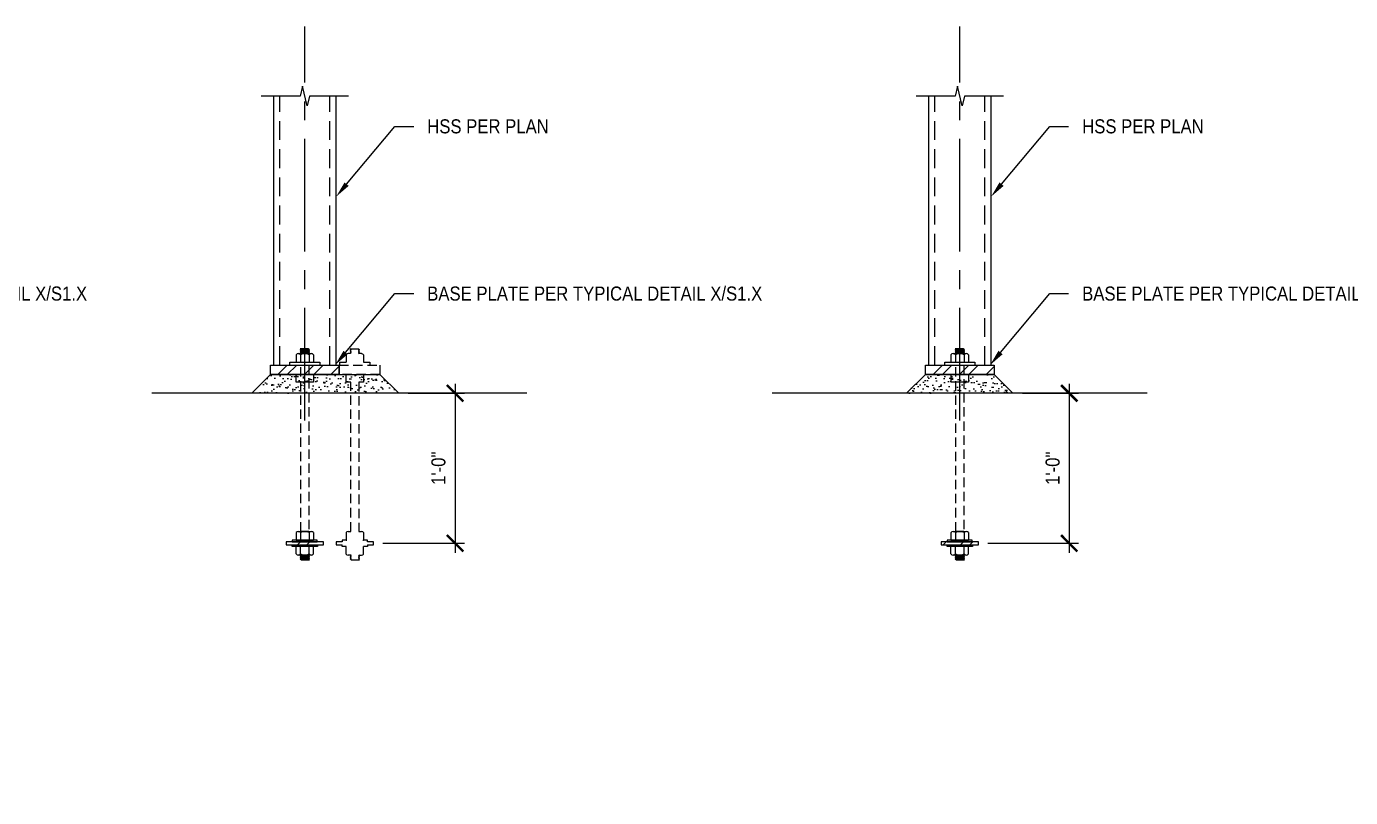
# Model space of a CAD drawing. Header units: inches. Extents: x -2661 to 42767, y -1222 to 9099.
# Drawn here: x 1583.3 to 1689.2, y 1379.8 to 1441.4 of the extents above; entities that cross this region are included whole.
import ezdxf
from ezdxf import colors
from ezdxf.entities.mleader import LeaderData, LeaderLine
from ezdxf.math import Vec2, Vec3

# ---------------------------------------------------------------- set-up
doc = ezdxf.new("R2010")
doc.units = ezdxf.units.IN
doc.header["$LTSCALE"] = 12
doc.header["$MEASUREMENT"] = 0
doc.header["$PDMODE"] = 3
for name, pattern in [('CENTER2', [1.125, 0.75, -0.125, 0.125, -0.125]), ('HIDDEN2', [0.1875, 0.125, -0.0625]), ('HIDDEN4', [0.09375, 0.0625, -0.03125]), ('HIDDEN8', [0.04625, 0.03125, -0.015])]:
    doc.linetypes.add(name, pattern=pattern)
doc.layers.get('0').update_dxf_attribs({"linetype": 'CONTINUOUS'})
doc.layers.get('DefPoints').update_dxf_attribs({"color": 251, "linetype": 'CONTINUOUS'})
doc.layers.add('DESIGNER COMMENTS', color=221, linetype='CONTINUOUS', plot=False)
for name, color, linetype in [('S-ANNO-DIMS', 2, 'CONTINUOUS'), ('S-ANNO-NOTE', 4, 'CONTINUOUS'), ('S-BOLT', 2, 'CONTINUOUS'), ('S-BREAK', 2, 'CONTINUOUS'), ('S-SIMPSON', 2, 'CONTINUOUS'), ('S-STEEL', 4, 'CONTINUOUS')]:
    doc.layers.add(name, color=color, linetype=linetype)
doc.layers.add('S-ANNO-NONPLOT', color=253, linetype='CONTINUOUS', plot=False, transparency=0.5)
doc.layers.add('S-HATCH1', color=1, linetype='CONTINUOUS', transparency=0.5)
doc.layers.add('S-HATCH2', color=2, linetype='CONTINUOUS', transparency=0.5)
doc.styles.add('Arial', font='arial.ttf', dxfattribs={"width": 0.85})
doc.dimstyles.new('DIM-12_Se', dxfattribs={"dimscale": 12, "dimtxt": 0.09375, "dimasz": 0.109375, "dimexe": 0.0625, "dimexo": 0.0625, "dimgap": 0.0625, "dimtad": 1, "dimdec": 4, "dimzin": 11, "dimdsep": 46, "dimlunit": 4, "dimtxsty": 'Arial', "dimblk": 'ARCHTICK', "dimcen": 0.125, "dimdle": 0.0625, "dimclrd": 256, "dimclre": 256, "dimclrt": 4, "dimadec": 0, "dimazin": 0, "dimtfac": 0.75, "dimtdec": 4, "dimtmove": 0, "dimatfit": 3, "dimfxl": 1, "dimfrac": 1, "dimtolj": 1, "dimtzin": 0, "dimarcsym": 0})
pattern_1 = [(45, (22105.7305, -174.4057), (-1.06066017, 1.06066017), []), (45, (22105.7305, -173.6557), (-1.06066017, 1.06066017), [])]

# ---------------------------------------------------------------- blocks, each defined once
blk = doc.blocks.new('NUT-SM-THREADS-new')
for p, q in [((0.39, 1.44), (-0.5, 1.44)), ((-0.5, 1.44), (-0.39, 1.37)), ((0.39, 1.44), (0.39, 1.44)), ((0.39, 1.44), (0.5, 1.37)), ((-0.94, 0.81), (-0.94, 0)), ((-0.94, 0), (-0.84, 0)), ((-0.84, 0), (0.84, 0)), ((-0.7, 0.94), (0.7, 0.94)), ((-0.5, 1.31), (-0.39, 1.37)), ((0.5, 1.25), (-0.5, 1.31)), ((-0.5, 1.31), (-0.39, 1.25)), ((-0.5, 1.19), (-0.39, 1.25)), ((0.5, 1.12), (-0.5, 1.19)), ((-0.5, 1.19), (-0.39, 1.12)), ((-0.5, 1.06), (-0.39, 1.12)), ((0.5, 1), (-0.5, 1.06)), ((-0.5, 1.06), (-0.39, 1)), ((-0.5, 0.94), (-0.39, 1)), ((-0.47, 0.81), (-0.47, 0)), ((-0.39, 1.37), (0.39, 1.31)), ((-0.39, 1.25), (0.39, 1.19)), ((-0.39, 1.12), (0.39, 1.06)), ((-0.39, 1), (0.39, 0.94)), ((0.5, 1.37), (-0.09, 1.41)), ((0.39, 1.31), (0.5, 1.37)), ((0.39, 1.31), (0.5, 1.25)), ((0.39, 1.19), (0.5, 1.25)), ((0.39, 1.19), (0.5, 1.12)), ((0.39, 1.06), (0.5, 1.12)), ((0.39, 1.06), (0.5, 1)), ((0.39, 0.94), (0.5, 1)), ((0.47, 0.81), (0.47, 0)), ((0.84, 0), (0.94, 0)), ((0.94, 0.81), (0.94, 0))]:
    blk.add_line(p, q)
for centre, radius, start, end in [((-0.7, 0.65), 0.283, 33.8901, 146.1099), ((0, -0.01), 0.943, 60.1583, 119.8417), ((0.7, 0.65), 0.283, 33.8901, 146.1099)]:
    blk.add_arc(centre, radius, start, end)
blk = doc.blocks.new('NUT-w-WASHER-sm-new')
blk.add_lwpolyline([(-1.36, 0.17), (1.36, 0.17), (1.36, 0), (-1.36, 0)], close=True)
blk.add_blockref('NUT-SM-THREADS-new', (0, 0.17))
blk = doc.blocks.new('NUT-NO-THREADS-new')
for p, q in [((-0.94, 0.81), (-0.94, 0)), ((-0.94, 0), (-0.84, 0)), ((-0.84, 0), (0.84, 0)), ((-0.7, 0.94), (0.7, 0.94)), ((-0.47, 0.81), (-0.47, 0)), ((0.47, 0.81), (0.47, 0)), ((0.84, 0), (0.94, 0)), ((0.94, 0.81), (0.94, 0))]:
    blk.add_line(p, q)
for centre, radius, start, end in [((-0.7, 0.65), 0.283, 33.8901, 146.1099), ((0, -0.01), 0.943, 60.1583, 119.8417), ((0.7, 0.65), 0.283, 33.8901, 146.1099)]:
    blk.add_arc(centre, radius, start, end)
blk = doc.blocks.new('_ARCHTICK')
at = {"color": 0, "linetype": 'ByBlock', "const_width": 0.15}
blk.add_lwpolyline([(-0.5, -0.5), (0.5, 0.5)], dxfattribs=at)
blk = doc.blocks.new('*D1299')
at = {"layer": 'DefPoints', "color": 0, "transparency": 16777216}
for p in [(1613.03, 1412.12), (1611.02, 1400.12), (1617.54, 1400.12)]:
    blk.add_point(p, dxfattribs=at)
at = {"layer": 'DESIGNER COMMENTS', "lineweight": -2, "transparency": 16777216}
for p, q in [((1617.54, 1412.87), (1617.54, 1399.37)), ((1613.78, 1412.12), (1618.29, 1412.12)), ((1611.77, 1400.12), (1618.29, 1400.12))]:
    blk.add_line(p, q, dxfattribs=at)
at = {"layer": 'DESIGNER COMMENTS', "lineweight": -2, "transparency": 16777216, "xscale": 1.3125, "yscale": 1.3125, "zscale": 1.3125}
for p, rotation in [((1617.54, 1412.12), 90), ((1617.54, 1400.12), 270)]:
    blk.add_blockref('_ARCHTICK', p, dxfattribs=dict(at, rotation=rotation))
at = {"layer": 'DESIGNER COMMENTS', "color": 4, "transparency": 16777216, "insert": (1616.21, 1406.12), "char_height": 1.125, "attachment_point": 5, "rotation": 90, "style": 'Arial'}
blk.add_mtext('\\A1;1\'-0"', dxfattribs=at)
blk = doc.blocks.new('*D1300')
at = {"layer": 'DefPoints', "color": 0, "transparency": 16777216}
for p in [(1662.16, 1412.12), (1659.41, 1400.12), (1666.66, 1400.12)]:
    blk.add_point(p, dxfattribs=at)
at = {"layer": 'DESIGNER COMMENTS', "lineweight": -2, "transparency": 16777216}
for p, q in [((1666.66, 1412.87), (1666.66, 1399.37)), ((1662.91, 1412.12), (1667.41, 1412.12)), ((1660.16, 1400.12), (1667.41, 1400.12))]:
    blk.add_line(p, q, dxfattribs=at)
at = {"layer": 'DESIGNER COMMENTS', "lineweight": -2, "transparency": 16777216, "xscale": 1.3125, "yscale": 1.3125, "zscale": 1.3125}
for p, rotation in [((1666.66, 1412.12), 90), ((1666.66, 1400.12), 270)]:
    blk.add_blockref('_ARCHTICK', p, dxfattribs=dict(at, rotation=rotation))
at = {"layer": 'DESIGNER COMMENTS', "color": 4, "transparency": 16777216, "insert": (1665.34, 1406.12), "char_height": 1.125, "attachment_point": 5, "rotation": 90, "style": 'Arial'}
blk.add_mtext('\\A1;1\'-0"', dxfattribs=at)
blk = doc.blocks.new('WALL_SILL_2x6')
at = {"layer": 'S-ANNO-NOTE'}
ml = blk.add_multileader_mtext('Standard', dxfattribs=at)
ml.set_content('2x SOLE PLATE w/ FASTENING PER SHEAR WALL SCHEDULE', color=4, style='Arial')
ml.set_leader_properties(color=2)
ml.build(insert=Vec2(0, 0))
ml.multileader.update_dxf_attribs({"dogleg_length": 0.36, "arrow_head_size": 1.31, "scale": 12})
ctx = ml.context
ctx.base_point, ctx.scale, ctx.char_height, ctx.arrow_head_size, ctx.landing_gap_size, ctx.plane_origin = Vec3(-39.52, 13.11), 12, 1.125, 1.31, 1.08, Vec3(-49.34, 297.8)
ctx.text_align_type = 2
notes = []
notes.append((ctx, [(1, (1, 1, 0), (-20.25, 13.11), (-1, 0), 1.5, [(0, [(-5.5, 0.75)], 0, [])])]))
ctx.mtext.insert, ctx.mtext.width, ctx.mtext.alignment, ctx.mtext.flow_direction = Vec3(-22.83, 13.68), 17.75, 3, 5
for ctx, leaders in notes:
    for number, flags, end, landing, length, lines in leaders:
        leader = LeaderData()
        leader.index, (leader.has_last_leader_line, leader.has_dogleg_vector, leader.attachment_direction) = number, flags
        leader.last_leader_point, leader.dogleg_vector, leader.dogleg_length = Vec3(end), Vec3(landing), length
        for number, points, colour, breaks in lines:
            line = LeaderLine()
            line.index, line.vertices, line.color, line.breaks = number, Vec3.list(points), colors.encode_raw_color(colour), breaks
            leader.lines.append(line)
        ctx.leaders.append(leader)
blk = doc.blocks.new('WALL_SOLE_AT_STEEL_2x4')
at = {"layer": 'S-ANNO-NOTE'}
ml = blk.add_multileader_mtext('Standard', dxfattribs=at)
ml.set_content('\\A1;{\\C4;2x SOLE PLATE FASTENED TO STEEL BEAM w/ \\H0.7x;\\S5#8;\\H1.4286x;"%%C WELDED THREADED ROD PER SHEAR WALL SCHEDULE}', color=4, style='Arial')
ml.set_leader_properties(color=2)
ml.build(insert=Vec2(0, 0))
ml.multileader.update_dxf_attribs({"dogleg_length": 0.36, "arrow_head_size": 1.31, "scale": 12})
ctx = ml.context
ctx.base_point, ctx.scale, ctx.char_height, ctx.arrow_head_size, ctx.landing_gap_size, ctx.plane_origin = Vec3(-40.07, 13.36), 12, 1.125, 1.31, 1.08, Vec3(-47.34, 298.05)
ctx.text_align_type = 2
notes = []
notes.append((ctx, [(1, (1, 1, 0), (-19.07, 13.36), (-1, 0), 1.5, [(0, [(-3.5, 1)], 0, [])])]))
ctx.mtext.insert, ctx.mtext.width, ctx.mtext.alignment, ctx.mtext.flow_direction = Vec3(-21.65, 13.93), 19.1788, 3, 5
for ctx, leaders in notes:
    for number, flags, end, landing, length, lines in leaders:
        leader = LeaderData()
        leader.index, (leader.has_last_leader_line, leader.has_dogleg_vector, leader.attachment_direction) = number, flags
        leader.last_leader_point, leader.dogleg_vector, leader.dogleg_length = Vec3(end), Vec3(landing), length
        for number, points, colour, breaks in lines:
            line = LeaderLine()
            line.index, line.vertices, line.color, line.breaks = number, Vec3.list(points), colors.encode_raw_color(colour), breaks
            leader.lines.append(line)
        ctx.leaders.append(leader)
blk = doc.blocks.new('WALL_SOLE_AT_STEEL_2x6')
at = {"layer": 'S-ANNO-NOTE'}
ml = blk.add_multileader_mtext('Standard', dxfattribs=at)
ml.set_content('\\A1;{\\C4;2x SOLE PLATE FASTENED TO STEEL BEAM w/ \\H0.7x;\\S5#8;\\H1.4286x;"%%C WELDED THREADED ROD \\H0.99998x;PER SHEAR WALL SCHEDULE}', color=4, style='Arial')
ml.set_leader_properties(color=2)
ml.build(insert=Vec2(0, 0))
ml.multileader.update_dxf_attribs({"dogleg_length": 0.36, "arrow_head_size": 1.31, "scale": 12})
ctx = ml.context
ctx.base_point, ctx.scale, ctx.char_height, ctx.arrow_head_size, ctx.landing_gap_size, ctx.plane_origin = Vec3(-40.07, 13.36), 12, 1.125, 1.31, 1.08, Vec3(-49.34, 298.05)
ctx.text_align_type = 2
notes = []
notes.append((ctx, [(1, (1, 1, 0), (-17.21, 13.36), (-1, 0), 1.5, [(0, [(-5.5, 1)], 0, [])])]))
ctx.mtext.insert, ctx.mtext.width, ctx.mtext.alignment, ctx.mtext.flow_direction = Vec3(-19.79, 13.93), 19.4393, 3, 5
for ctx, leaders in notes:
    for number, flags, end, landing, length, lines in leaders:
        leader = LeaderData()
        leader.index, (leader.has_last_leader_line, leader.has_dogleg_vector, leader.attachment_direction) = number, flags
        leader.last_leader_point, leader.dogleg_vector, leader.dogleg_length = Vec3(end), Vec3(landing), length
        for number, points, colour, breaks in lines:
            line = LeaderLine()
            line.index, line.vertices, line.color, line.breaks = number, Vec3.list(points), colors.encode_raw_color(colour), breaks
            leader.lines.append(line)
        ctx.leaders.append(leader)
blk = doc.blocks.new('HSS_TYPICAL_BP_SECTION_F')
at = {"layer": 'S-ANNO-NOTE'}
ml = blk.add_multileader_mtext('Standard', dxfattribs=at)
ml.set_content('\\A1;HSS PER PLAN', color=4, style='Arial')
ml.set_leader_properties(color=2)
ml.build(insert=Vec2(0, 0))
ml.multileader.update_dxf_attribs({"dogleg_length": 0.36, "arrow_head_size": 1.31, "scale": 12})
ctx = ml.context
ctx.base_point, ctx.scale, ctx.char_height, ctx.arrow_head_size, ctx.landing_gap_size, ctx.plane_origin = Vec3(8.71, 21.32), 12, 1.125, 1.31, 1.08, Vec3(-20.51, 324.04)
notes = []
notes.append((ctx, [(0, (1, 1, 0), (7.21, 21.32), (1, 0), 1.5, [(0, [(2.5, 15.71)], 0, [])])]))
ctx.mtext.insert, ctx.mtext.width, ctx.mtext.flow_direction = Vec3(9.79, 21.9), 17.75, 5
ml = blk.add_multileader_mtext('Standard', dxfattribs=at)
ml.set_content('\\A1;BASE PLATE PER TYPICAL DETAIL X/S1.X', color=4, style='Arial')
ml.set_leader_properties(color=2)
ml.build(insert=Vec2(0, 0))
ml.multileader.update_dxf_attribs({"dogleg_length": 0.36, "arrow_head_size": 1.31, "scale": 12})
ctx = ml.context
ctx.base_point, ctx.scale, ctx.char_height, ctx.arrow_head_size, ctx.landing_gap_size, ctx.plane_origin = Vec3(8.71, 7.96), 12, 1.125, 1.31, 1.08, Vec3(-20.51, 312.1)
notes.append((ctx, [(0, (1, 1, 0), (7.21, 7.96), (1, 0), 1.5, [(0, [(2.42, 2.25)], 0, [])])]))
ctx.mtext.insert, ctx.mtext.width, ctx.mtext.flow_direction = Vec3(9.79, 8.53), 17.75, 5
for ctx, leaders in notes:
    for number, flags, end, landing, length, lines in leaders:
        leader = LeaderData()
        leader.index, (leader.has_last_leader_line, leader.has_dogleg_vector, leader.attachment_direction) = number, flags
        leader.last_leader_point, leader.dogleg_vector, leader.dogleg_length = Vec3(end), Vec3(landing), length
        for number, points, colour, breaks in lines:
            line = LeaderLine()
            line.index, line.vertices, line.color, line.breaks = number, Vec3.list(points), colors.encode_raw_color(colour), breaks
            leader.lines.append(line)
        ctx.leaders.append(leader)
blk = doc.blocks.new('HSS_TYPICAL_BP_SECTION_S')
at = {"layer": 'S-HATCH1'}
h = blk.add_hatch(dxfattribs=at)
h.set_pattern_fill('STEEL', color=256, scale=12, style=0)
h.set_pattern_definition([(45, (-3717.6875, -1697.1352), (-1.06066017, 1.06066017), []), (45, (-3717.6875, -1696.3852), (-1.06066017, 1.06066017), [])])
h.paths.add_polyline_path([(-2.75, 2.25), (2.75, 2.25), (2.75, 1.5), (-2.75, 1.5)])
h = blk.add_hatch(dxfattribs=at)
h.set_pattern_fill('STEEL', color=256, scale=12, style=0)
h.set_pattern_definition(pattern_1)
h.paths.add_polyline_path([(-1.5, -12.12), (1.5, -12.12), (1.5, -11.88), (-1.5, -11.88)])
at = {"layer": 'S-HATCH2'}
h = blk.add_hatch(dxfattribs=at)
h.set_pattern_fill('AR-SAND', color=256, scale=0.4, angle=30, style=0)
h.set_pattern_definition([(67.5, (-1575.8173, -2202.4519), (-0.4071863, 0.65487266), [0, -0.608, 0, -0.68, 0, -0.65]), (37.5, (-1575.8173, -2202.4519), (0.04863942, 1.3315754), [0, -0.328, 0, -0.548, 0, -0.21]), (357.5, (-1576.24336, -2202.6979), (1.07763857, 0.62478873), [0, -0.2, 0, -0.72, 0, -0.94]), (347.5, (-1576.2434, -2202.6979), (0.8658177, 0.90526106), [0, -0.1, 0, -0.472, 0, -0.54])])
h.paths.add_polyline_path([(-4.25, 0), (-2.75, 1.5), (2.75, 1.5), (4.25, 0)])
at = {"layer": 'S-ANNO-DIMS', "color": 1, "linetype": 'CENTER2'}
blk.add_line((0, -2.17), (0, 29.32), dxfattribs=at)
at = {"layer": 'S-ANNO-DIMS'}
blk.add_lwpolyline([(-0.7, 1.5), (0.7, 1.5), (0.7, 0.89), (-0.7, 0.89)], close=True, dxfattribs=at)
at = {"layer": 'S-ANNO-NONPLOT'}
blk.add_line((15, 0), (-15, 0), dxfattribs=at)
at = {"layer": 'S-BOLT'}
blk.add_lwpolyline([(-1.2, 2.25), (-1.2, 2.47), (1.2, 2.47), (1.2, 2.25)], dxfattribs=at)
at = {"layer": 'S-BOLT', "linetype": 'HIDDEN4'}
blk.add_lwpolyline([(-0.32, -11.05), (-0.32, 2.25), (0.32, 2.25), (0.32, -11.05)], close=True, dxfattribs=at)
at = {"layer": 'S-BOLT'}
blk.add_lwpolyline([(-1, -11.88), (1, -11.88), (1, -11.75), (-1, -11.75)], close=True, dxfattribs=at)
at = {"layer": 'S-BREAK'}
blk.add_lwpolyline([(3.5, 23.76), (0.38, 23.76), (0.19, 22.98), (-0.19, 24.54), (-0.38, 23.76), (-3.5, 23.76)], dxfattribs=at)
at = {"layer": 'S-HATCH2'}
blk.add_lwpolyline([(-4.25, 0), (-2.75, 1.5), (2.75, 1.5), (4.25, 0)], close=True, dxfattribs=at)
at = {"layer": 'S-STEEL', "color": 2, "linetype": 'HIDDEN2'}
for p, q in [((-2, 2.25), (-2, 23.76)), ((2, 2.25), (2, 23.76))]:
    blk.add_line(p, q, dxfattribs=at)
at = {"layer": 'S-STEEL'}
blk.add_lwpolyline([(-2.5, 23.76), (-2.5, 2.25), (2.5, 2.25), (2.5, 23.76)], dxfattribs=at)
for points in [[(-2.75, 2.25), (2.75, 2.25), (2.75, 1.5), (-2.75, 1.5)], [(-1.5, -12.12), (1.5, -12.12), (1.5, -11.88), (-1.5, -11.88)]]:
    blk.add_lwpolyline(points, close=True, dxfattribs=at)
at = {"layer": 'S-BOLT'}
for name, p, xscale, yscale, zscale in [('NUT-SM-THREADS-new', (0, 2.47), 0.75, 0.75, 0.75), ('NUT-NO-THREADS-new', (0, -11.75), 0.7494452661971803, 0.7494452661971803, 0.7494452661971803)]:
    blk.add_blockref(name, p, dxfattribs=dict(at, xscale=xscale, yscale=yscale, zscale=zscale))
at = {"layer": 'S-BOLT', "xscale": 0.75, "yscale": 0.75, "zscale": 0.75, "rotation": 180}
blk.add_blockref('NUT-w-WASHER-sm-new', (0, -12.12), dxfattribs=at)
at = {"layer": 'S-ANNO-NOTE'}
ml = blk.add_multileader_mtext('Standard', dxfattribs=at)
ml.set_content('\\A1;HSS PER PLAN', color=4, style='Arial')
ml.set_leader_properties(color=2)
ml.build(insert=Vec2(0, 0))
ml.multileader.update_dxf_attribs({"dogleg_length": 0.36, "arrow_head_size": 1.31, "scale": 12})
ctx = ml.context
ctx.base_point, ctx.scale, ctx.char_height, ctx.arrow_head_size, ctx.landing_gap_size, ctx.plane_origin = Vec3(8.71, 21.32), 12, 1.125, 1.31, 1.08, Vec3(-20.51, 324.04)
notes = []
notes.append((ctx, [(0, (1, 1, 0), (7.21, 21.32), (1, 0), 1.5, [(0, [(2.5, 15.71)], 0, [])])]))
ctx.mtext.insert, ctx.mtext.width, ctx.mtext.flow_direction = Vec3(9.79, 21.9), 17.75, 5
ml = blk.add_multileader_mtext('Standard', dxfattribs=at)
ml.set_content('\\A1;BASE PLATE PER TYPICAL DETAIL X/S1.X', color=4, style='Arial')
ml.set_leader_properties(color=2)
ml.build(insert=Vec2(0, 0))
ml.multileader.update_dxf_attribs({"dogleg_length": 0.36, "arrow_head_size": 1.31, "scale": 12})
ctx = ml.context
ctx.base_point, ctx.scale, ctx.char_height, ctx.arrow_head_size, ctx.landing_gap_size, ctx.plane_origin = Vec3(8.71, 7.96), 12, 1.125, 1.31, 1.08, Vec3(-20.51, 312.1)
notes.append((ctx, [(0, (1, 1, 0), (7.21, 7.96), (1, 0), 1.5, [(0, [(2.42, 2.25)], 0, [])])]))
ctx.mtext.insert, ctx.mtext.width, ctx.mtext.flow_direction = Vec3(9.79, 8.53), 17.75, 5
for ctx, leaders in notes:
    for number, flags, end, landing, length, lines in leaders:
        leader = LeaderData()
        leader.index, (leader.has_last_leader_line, leader.has_dogleg_vector, leader.attachment_direction) = number, flags
        leader.last_leader_point, leader.dogleg_vector, leader.dogleg_length = Vec3(end), Vec3(landing), length
        for number, points, colour, breaks in lines:
            line = LeaderLine()
            line.index, line.vertices, line.color, line.breaks = number, Vec3.list(points), colors.encode_raw_color(colour), breaks
            leader.lines.append(line)
        ctx.leaders.append(leader)
blk = doc.blocks.new('HSS_CORNER_BP_SECTION_F')
at = {"layer": 'S-HATCH1'}
h = blk.add_hatch(dxfattribs=at)
h.set_pattern_fill('STEEL', color=256, scale=12, style=0)
h.set_pattern_definition([(45, (-3714.9298, -1697.1352), (-1.06066017, 1.06066017), []), (45, (-3714.9298, -1696.3852), (-1.06066017, 1.06066017), [])])
h.paths.add_polyline_path([(-2.75, 2.25), (2.75, 2.25), (2.75, 1.5), (-2.75, 1.5)])
h = blk.add_hatch(dxfattribs=at)
h.set_pattern_fill('STEEL', color=256, scale=12, style=0)
h.set_pattern_definition(pattern_1)
h.paths.add_polyline_path([(-1.5, -12.12), (1.5, -12.12), (1.5, -11.88), (-1.5, -11.88)])
at = {"layer": 'S-HATCH2'}
h = blk.add_hatch(dxfattribs=at)
h.set_pattern_fill('AR-SAND', color=256, scale=0.4, angle=30, style=0)
h.set_pattern_definition([(67.5, (-1573.0596, -2202.4519), (-0.4071863, 0.65487266), [0, -0.608, 0, -0.68, 0, -0.65]), (37.5, (-1573.0596, -2202.4519), (0.04863942, 1.3315754), [0, -0.328, 0, -0.548, 0, -0.21]), (357.5, (-1573.48566, -2202.6979), (1.07763857, 0.62478873), [0, -0.2, 0, -0.72, 0, -0.94]), (347.5, (-1573.4857, -2202.6979), (0.8658177, 0.90526106), [0, -0.1, 0, -0.472, 0, -0.54])])
h.paths.add_polyline_path([(-4.25, 0), (-2.75, 1.5), (6.01, 1.5), (7.51, 0)])
at = {"layer": 'S-ANNO-DIMS', "color": 1, "linetype": 'CENTER2'}
blk.add_line((0, -2.17), (0, 29.32), dxfattribs=at)
at = {"layer": 'S-ANNO-DIMS'}
blk.add_lwpolyline([(-0.7, 1.5), (0.7, 1.5), (0.7, 0.89), (-0.7, 0.89)], close=True, dxfattribs=at)
at = {"layer": 'S-ANNO-NONPLOT'}
blk.add_line((17.76, 0), (-12.24, 0), dxfattribs=at)
at = {"layer": 'S-BOLT', "color": 1}
for p, q in [((3.3, -11.14), (3.3, -11.75)), ((3.47, -11.05), (3.68, -11.05)), ((4.32, -11.05), (4.53, -11.05)), ((4.7, -11.14), (4.7, -11.75)), ((3.3, -11.75), (3.37, -11.75)), ((3.3, -12.86), (3.3, -12.25)), ((4.63, -11.75), (4.7, -11.75)), ((4.7, -12.86), (4.7, -12.25)), ((3.71, -12.95), (3.62, -13)), ((3.71, -13.05), (3.62, -13)), ((3.71, -13.05), (3.62, -13.09)), ((3.71, -13.14), (3.62, -13.09)), ((3.71, -13.14), (3.62, -13.19)), ((3.71, -13.23), (3.62, -13.19)), ((3.71, -13.23), (3.62, -13.28)), ((3.71, -13.33), (3.62, -13.28)), ((3.71, -13.33), (4.37, -13.33)), ((3.71, -13.33), (3.71, -13.33)), ((4.37, -12.95), (4.29, -13)), ((4.37, -13.05), (4.29, -13)), ((4.37, -13.05), (4.29, -13.09)), ((4.37, -13.14), (4.29, -13.09)), ((4.37, -13.14), (4.29, -13.19)), ((4.37, -13.23), (4.29, -13.19)), ((4.37, -13.23), (4.29, -13.28)), ((4.37, -13.33), (4.29, -13.28))]:
    blk.add_line(p, q, dxfattribs=at)
for points in [[(3.71, 3.32), (3.63, 3.27), (3.71, 3.22), (3.63, 3.17), (3.47, 3.17, 0.250164), (3.3, 3.08), (3.3, 2.47)], [(4.53, 3.17, -0.250164), (4.7, 3.08), (4.7, 2.47)]]:
    blk.add_lwpolyline(points, format="xyb", dxfattribs=at)
for points in [[(3.71, 3.32), (3.63, 3.36), (3.71, 3.41), (3.63, 3.46), (3.71, 3.5), (3.63, 3.55), (4.29, 3.55), (4.29, 3.55), (4.38, 3.5)], [(2.8, 2.25), (2.8, 2.47), (3.3, 2.47)], [(4.7, 2.47), (5.2, 2.47), (5.2, 2.25)], [(3.68, 0.89), (3.3, 0.89), (3.3, 1.5), (4.7, 1.5), (4.7, 0.89), (4.32, 0.89)], [(3, -11.88), (2.5, -11.88), (2.5, -12.12), (2.98, -12.12)], [(3.3, -12.25), (2.98, -12.25), (2.98, -12.12)], [(3.3, -11.75), (3, -11.75), (3, -11.88)], [(5, -11.88), (5, -11.75), (4.7, -11.75)], [(5.02, -12.12), (5.02, -12.25), (4.7, -12.25)], [(5.02, -12.12), (5.5, -12.12), (5.5, -11.88), (5, -11.88)], [(3.71, -12.95), (3.47, -12.95)], [(4.37, -12.95), (4.53, -12.95)]]:
    blk.add_lwpolyline(points, dxfattribs=at)
at = {"layer": 'S-BOLT'}
blk.add_lwpolyline([(-1.2, 2.25), (-1.2, 2.47), (1.2, 2.47), (1.2, 2.25)], dxfattribs=at)
at = {"layer": 'S-BOLT', "linetype": 'HIDDEN4'}
blk.add_lwpolyline([(-0.32, -11.05), (-0.32, 2.25), (0.32, 2.25), (0.32, -11.05)], close=True, dxfattribs=at)
at = {"layer": 'S-BOLT', "color": 1, "linetype": 'HIDDEN4'}
for points in [[(3.68, -11.05), (3.68, 0.89)], [(4.32, 0.89), (4.32, -11.05)]]:
    blk.add_lwpolyline(points, dxfattribs=at)
at = {"layer": 'S-BOLT'}
blk.add_lwpolyline([(-1, -11.88), (1, -11.88), (1, -11.75), (-1, -11.75)], close=True, dxfattribs=at)
at = {"layer": 'S-BOLT', "color": 1}
for centre, start, end in [((3.47, -11.26), 89.9296, 146.1099), ((4.53, -11.26), 33.8901, 90.0704), ((3.47, -12.74), 213.8901, 270.0704), ((4.53, -12.74), 269.9296, 326.1099)]:
    blk.add_arc(centre, 0.212, start, end, dxfattribs=at)
at = {"layer": 'S-BREAK'}
blk.add_lwpolyline([(3.5, 23.76), (0.38, 23.76), (0.19, 22.98), (-0.19, 24.54), (-0.38, 23.76), (-3.5, 23.76)], dxfattribs=at)
at = {"layer": 'S-HATCH2'}
blk.add_lwpolyline([(-4.25, 0), (-2.75, 1.5), (6.01, 1.5), (7.51, 0)], close=True, dxfattribs=at)
at = {"layer": 'S-SIMPSON', "color": 1, "linetype": 'HIDDEN8'}
blk.add_lwpolyline([(4.53, 3.17), (4.29, 3.17), (4.38, 3.22), (4.29, 3.27), (4.38, 3.32), (4.29, 3.36), (4.38, 3.41), (4.29, 3.46), (4.38, 3.5)], dxfattribs=at)
at = {"layer": 'S-STEEL', "color": 2, "linetype": 'HIDDEN2'}
for p, q in [((-2, 2.25), (-2, 23.76)), ((2, 2.25), (2, 23.76))]:
    blk.add_line(p, q, dxfattribs=at)
at = {"layer": 'S-STEEL'}
blk.add_lwpolyline([(-2.5, 23.76), (-2.5, 2.25), (2.5, 2.25), (2.5, 23.76)], dxfattribs=at)
for points in [[(-2.75, 2.25), (2.75, 2.25), (2.75, 1.5), (-2.75, 1.5)], [(-1.5, -12.12), (1.5, -12.12), (1.5, -11.88), (-1.5, -11.88)]]:
    blk.add_lwpolyline(points, close=True, dxfattribs=at)
at = {"layer": 'S-STEEL', "color": 2, "linetype": 'HIDDEN4'}
blk.add_lwpolyline([(2.75, 2.25), (6.01, 2.25), (6.01, 1.5), (2.75, 1.5)], close=True, dxfattribs=at)
at = {"layer": 'S-BOLT'}
for name, p, xscale, yscale, zscale in [('NUT-SM-THREADS-new', (0, 2.47), 0.75, 0.75, 0.75), ('NUT-NO-THREADS-new', (0, -11.75), 0.7494452661971803, 0.7494452661971803, 0.7494452661971803)]:
    blk.add_blockref(name, p, dxfattribs=dict(at, xscale=xscale, yscale=yscale, zscale=zscale))
at = {"layer": 'S-BOLT', "xscale": 0.75, "yscale": 0.75, "zscale": 0.75, "rotation": 180}
blk.add_blockref('NUT-w-WASHER-sm-new', (0, -12.12), dxfattribs=at)
at = {"layer": 'S-ANNO-NOTE'}
ml = blk.add_multileader_mtext('Standard', dxfattribs=at)
ml.set_content('\\A1;HSS PER PLAN', color=4, style='Arial')
ml.set_leader_properties(color=2)
ml.build(insert=Vec2(0, 0))
ml.multileader.update_dxf_attribs({"dogleg_length": 0.36, "arrow_head_size": 1.31, "scale": 12})
ctx = ml.context
ctx.base_point, ctx.scale, ctx.char_height, ctx.arrow_head_size, ctx.landing_gap_size, ctx.plane_origin = Vec3(8.71, 21.32), 12, 1.125, 1.31, 1.08, Vec3(-20.51, 324.04)
notes = []
notes.append((ctx, [(0, (1, 1, 0), (7.21, 21.32), (1, 0), 1.5, [(0, [(2.5, 15.71)], 0, [])])]))
ctx.mtext.insert, ctx.mtext.width, ctx.mtext.flow_direction = Vec3(9.79, 21.9), 17.75, 5
ml = blk.add_multileader_mtext('Standard', dxfattribs=at)
ml.set_content('\\A1;BASE PLATE PER TYPICAL DETAIL X/S1.X', color=4, style='Arial')
ml.set_leader_properties(color=2)
ml.build(insert=Vec2(0, 0))
ml.multileader.update_dxf_attribs({"dogleg_length": 0.36, "arrow_head_size": 1.31, "scale": 12})
ctx = ml.context
ctx.base_point, ctx.scale, ctx.char_height, ctx.arrow_head_size, ctx.landing_gap_size, ctx.plane_origin = Vec3(8.71, 7.96), 12, 1.125, 1.31, 1.08, Vec3(-20.51, 312.1)
notes.append((ctx, [(0, (1, 1, 0), (7.21, 7.96), (1, 0), 1.5, [(0, [(2.42, 2.25)], 0, [])])]))
ctx.mtext.insert, ctx.mtext.width, ctx.mtext.flow_direction = Vec3(9.79, 8.53), 17.75, 5
for ctx, leaders in notes:
    for number, flags, end, landing, length, lines in leaders:
        leader = LeaderData()
        leader.index, (leader.has_last_leader_line, leader.has_dogleg_vector, leader.attachment_direction) = number, flags
        leader.last_leader_point, leader.dogleg_vector, leader.dogleg_length = Vec3(end), Vec3(landing), length
        for number, points, colour, breaks in lines:
            line = LeaderLine()
            line.index, line.vertices, line.color, line.breaks = number, Vec3.list(points), colors.encode_raw_color(colour), breaks
            leader.lines.append(line)
        ctx.leaders.append(leader)

msp = doc.modelspace()

# ---------------------------------------------------------------- block references
for name, p in [('HSS_TYPICAL_BP_SECTION_F', (1551.51996, 1412.12105)), ('HSS_CORNER_BP_SECTION_F', (1605.51996, 1412.12105)), ('HSS_TYPICAL_BP_SECTION_S', (1657.90509, 1412.12105)), ('WALL_SOLE_AT_STEEL_2x6', (1845.83637, 1378.79422)), ('WALL_SOLE_AT_STEEL_2x4', (1931.80984, 1378.79422))]:
    msp.add_blockref(name, p)
at = {"layer": 'S-ANNO-NOTE', "color": 0, "linetype": 'ByBlock'}
msp.add_blockref('WALL_SILL_2x6', (1845.83637, 1416.0471), dxfattribs=at)

# ---------------------------------------------------------------- dimensions: what is measured, and where the dimension line sits
at = {"layer": 'DESIGNER COMMENTS'}
for base, p1, p2, picture, middle in [((1617.5361, 1400.12105), (1613.02765, 1412.12105), (1611.01996, 1400.12105), '*D1299', (1616.2117, 1406.12105)), ((1666.66345, 1400.12105), (1662.155, 1412.12104), (1659.40509, 1400.12105), '*D1300', (1665.33905, 1406.12105))]:
    dim = msp.add_linear_dim(base=base, p1=p1, p2=p2, angle=90, dimstyle='DIM-12_Se', dxfattribs=at)
    dim.commit()
    dim.dimension.update_dxf_attribs({"geometry": picture, "text_midpoint": middle})

doc.saveas('drawing.dxf')
